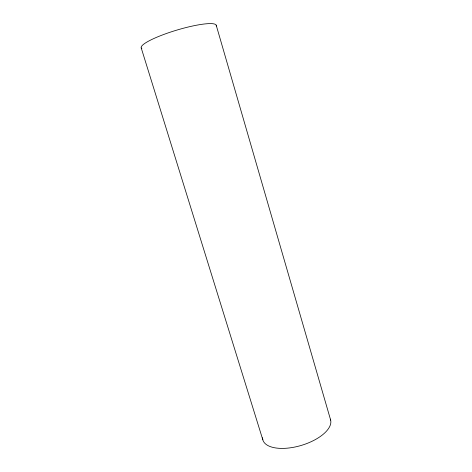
<?xml version="1.0" encoding="UTF-8"?>
<svg xmlns="http://www.w3.org/2000/svg" width="472" height="472" viewBox="0 0 472 472"><rect width="100%" height="100%" fill="white"/><g stroke="black" fill="none" stroke-linecap="round" stroke-linejoin="round"><path stroke-width="0.71" d="M141.234 47.967L262.815 439.78M216.205 25.175L330.666 420.139M141.86 48.657A39.188 6.755 -16.7 0 1 176.003 30.35A39.188 6.755 -16.7 0 1 216.264 26.043M330.365 419.16A35.323 16.249 -16.7 0 1 299.602 445.898A35.323 16.249 -16.7 0 1 262.55 437.745"/></g></svg>
